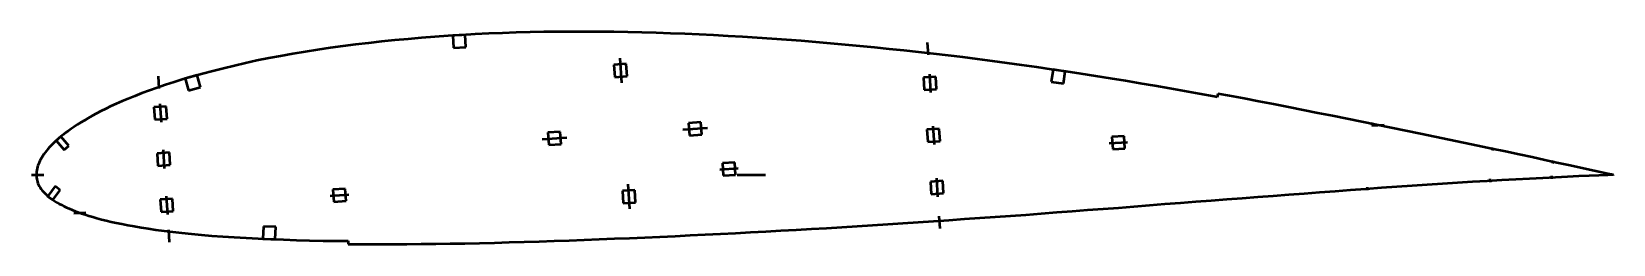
# Model space of a CAD drawing. Header units: metres. Extents: x -193 to 321, y -23 to 46.
import ezdxf

# ---------------------------------------------------------------- set-up
doc = ezdxf.new("R2010")
doc.units = ezdxf.units.M
for name, color, linetype, lineweight in [('FoilLayer', 1, 'Continuous', 50), ('StringerLayer', 1, 'Continuous', 50), ('SubLayer', 1, 'Continuous', 50)]:
    doc.layers.add(name, color=color, linetype=linetype, lineweight=lineweight)

msp = doc.modelspace()

# ---------------------------------------------------------------- linework, layer by layer
at = {"layer": 'FoilLayer'}
for p, q in [((-26.28, 46.29), (-30.77, 46.2)), ((-21.77, 46.35), (-26.28, 46.29)), ((-17.25, 46.38), (-21.77, 46.35)), ((-12.71, 46.39), (-17.25, 46.38)), ((-8.17, 46.37), (-12.71, 46.39)), ((-3.61, 46.32), (-8.17, 46.37)), ((0.97, 46.24), (-3.61, 46.32)), ((5.56, 46.13), (0.97, 46.24)), ((-95.72, 41.12), (-99.81, 40.51)), ((-91.59, 41.68), (-95.72, 41.12)), ((-87.42, 42.2), (-91.59, 41.68)), ((-83.21, 42.7), (-87.42, 42.2)), ((-78.97, 43.18), (-83.21, 42.7)), ((-74.71, 43.62), (-78.97, 43.18)), ((-70.41, 44.01), (-74.71, 43.62)), ((-66.08, 44.38), (-70.41, 44.01)), ((-61.74, 44.71), (-66.08, 44.38)), ((-57.37, 45.02), (-61.74, 44.71)), ((-52.98, 45.29), (-57.37, 45.02)), ((-48.57, 45.54), (-52.98, 45.29)), ((-44.15, 45.75), (-48.57, 45.54)), ((-39.7, 45.93), (-44.15, 45.75)), ((-35.24, 46.08), (-39.7, 45.93)), ((-30.77, 46.2), (-35.24, 46.08)), ((10.17, 46), (5.56, 46.13)), ((14.81, 45.85), (10.17, 46)), ((19.47, 45.66), (14.81, 45.85)), ((24.15, 45.45), (19.47, 45.66)), ((28.85, 45.22), (24.15, 45.45)), ((33.56, 44.96), (28.85, 45.22)), ((38.28, 44.68), (33.56, 44.96)), ((43.01, 44.39), (38.28, 44.68)), ((47.75, 44.08), (43.01, 44.39)), ((52.49, 43.74), (47.75, 44.08)), ((57.24, 43.37), (52.49, 43.74)), ((62, 42.98), (57.24, 43.37)), ((66.77, 42.57), (62, 42.98)), ((71.54, 42.16), (66.77, 42.57)), ((76.31, 41.72), (71.54, 42.16)), ((81.09, 41.26), (76.31, 41.72)), ((85.86, 40.77), (81.09, 41.26)), ((-123.17, 36.21), (-126.8, 35.37)), ((-119.46, 37.01), (-123.17, 36.21)), ((-115.66, 37.77), (-119.46, 37.01)), ((-111.79, 38.48), (-115.66, 37.77)), ((-107.85, 39.18), (-111.79, 38.48)), ((-103.85, 39.86), (-107.85, 39.18)), ((-99.81, 40.51), (-103.85, 39.86)), ((90.64, 40.26), (85.86, 40.77)), ((95.43, 39.73), (90.64, 40.26)), ((100.23, 39.2), (95.43, 39.73)), ((105.02, 38.65), (100.23, 39.2)), ((109.81, 38.08), (105.02, 38.65)), ((114.6, 37.47), (109.81, 38.08)), ((119.39, 36.84), (114.6, 37.47)), ((124.19, 36.18), (119.39, 36.84)), ((128.99, 35.52), (124.19, 36.18)), ((-143.43, 30.98), (-146.38, 30.07)), ((-140.35, 31.87), (-143.43, 30.98)), ((-137.13, 32.75), (-140.35, 31.87)), ((-133.79, 33.62), (-137.13, 32.75)), ((-130.35, 34.5), (-133.79, 33.62)), ((-126.8, 35.37), (-130.35, 34.5)), ((133.8, 34.85), (128.99, 35.52)), ((138.6, 34.17), (133.8, 34.85)), ((143.39, 33.44), (138.6, 34.17)), ((148.19, 32.7), (143.39, 33.44)), ((152.98, 31.93), (148.19, 32.7)), ((157.79, 31.16), (152.98, 31.93)), ((162.6, 30.4), (157.79, 31.16)), ((-156.83, 26.41), (-159.11, 25.52)), ((-154.42, 27.31), (-156.83, 26.41)), ((-151.88, 28.23), (-154.42, 27.31)), ((-149.2, 29.15), (-151.88, 28.23)), ((-146.38, 30.07), (-149.2, 29.15)), ((167.4, 29.62), (162.6, 30.4)), ((172.19, 28.8), (167.4, 29.62)), ((176.98, 27.96), (172.19, 28.8)), ((181.77, 27.1), (176.98, 27.96)), ((186.57, 26.23), (181.77, 27.1)), ((191.37, 25.37), (186.57, 26.23)), ((192.58, 26.22), (192.4, 25.19)), ((196.36, 25.55), (192.58, 26.22)), ((-170.17, 20.62), (-171.64, 19.85)), ((-168.61, 21.4), (-170.17, 20.62)), ((-166.94, 22.2), (-168.61, 21.4)), ((-165.17, 23.01), (-166.94, 22.2)), ((-163.27, 23.82), (-165.17, 23.01)), ((-161.26, 24.66), (-163.27, 23.82)), ((-159.11, 25.52), (-161.26, 24.66)), ((192.4, 25.19), (191.37, 25.37)), ((201.16, 24.68), (196.36, 25.55)), ((205.95, 23.77), (201.16, 24.68)), ((210.73, 22.84), (205.95, 23.77)), ((215.51, 21.89), (210.73, 22.84)), ((220.29, 20.93), (215.51, 21.89)), ((225.08, 20), (220.29, 20.93)), ((-178.81, 15.57), (-179.78, 14.92)), ((-177.78, 16.24), (-178.81, 15.57)), ((-176.7, 16.93), (-177.78, 16.24)), ((-175.54, 17.63), (-176.7, 16.93)), ((-174.32, 18.36), (-175.54, 17.63)), ((-173.02, 19.09), (-174.32, 18.36)), ((-171.64, 19.85), (-173.02, 19.09)), ((229.87, 19.08), (225.08, 20)), ((234.64, 18.14), (229.87, 19.08)), ((239.41, 17.17), (234.64, 18.14)), ((244.17, 16.19), (239.41, 17.17)), ((248.92, 15.2), (244.17, 16.19)), ((-185.16, 10.63), (-185.77, 10.05)), ((-184.52, 11.23), (-185.16, 10.63)), ((-183.85, 11.81), (-184.52, 11.23)), ((-183.13, 12.42), (-183.85, 11.81)), ((-182.36, 13.02), (-183.13, 12.42)), ((-181.55, 13.65), (-182.36, 13.02)), ((-180.69, 14.28), (-181.55, 13.65)), ((-179.78, 14.92), (-180.69, 14.28)), ((253.67, 14.23), (248.92, 15.2)), ((258.4, 13.28), (253.67, 14.23)), ((263.11, 12.32), (258.4, 13.28)), ((267.8, 11.33), (263.11, 12.32)), ((272.44, 10.35), (267.8, 11.33)), ((277.05, 9.37), (272.44, 10.35)), ((-189.37, 5.58), (-189.69, 5.03)), ((-189.02, 6.12), (-189.37, 5.58)), ((-188.65, 6.66), (-189.02, 6.12)), ((-188.25, 7.22), (-188.65, 6.66)), ((-187.82, 7.77), (-188.25, 7.22)), ((-187.36, 8.33), (-187.82, 7.77)), ((-186.86, 8.9), (-187.36, 8.33)), ((-186.33, 9.47), (-186.86, 8.9)), ((-185.77, 10.05), (-186.33, 9.47)), ((281.6, 8.41), (277.05, 9.37)), ((286.07, 7.49), (281.6, 8.41)), ((290.45, 6.57), (286.07, 7.49)), ((294.7, 5.66), (290.45, 6.57)), ((298.81, 4.77), (294.7, 5.66)), ((-191.13, 0.5), (-191.16, 0)), ((-191.16, 0), (-191.11, -0.39)), ((-191.08, 0.93), (-191.13, 0.5)), ((-191, 1.48), (-191.08, 0.93)), ((-190.91, 2.01), (-191, 1.48)), ((-190.8, 2.52), (-190.91, 2.01)), ((-190.65, 3.01), (-190.8, 2.52)), ((-190.47, 3.48), (-190.65, 3.01)), ((-190.24, 3.97), (-190.47, 3.48)), ((-189.98, 4.49), (-190.24, 3.97)), ((-189.69, 5.03), (-189.98, 4.49)), ((302.75, 3.91), (298.81, 4.77)), ((306.49, 3.1), (302.75, 3.91)), ((310.02, 2.35), (306.49, 3.1)), ((313.32, 1.62), (310.02, 2.35)), ((316.39, 0.95), (313.32, 1.62)), ((319.23, 0.33), (316.39, 0.95)), ((321, -0.05), (319.23, 0.33)), ((319.28, -0.01), (321.08, 0.05)), ((321.08, 0.05), (321, -0.05)), ((-191.11, -0.39), (-191.06, -0.91)), ((-191.06, -0.91), (-190.99, -1.4)), ((-190.99, -1.4), (-190.91, -1.88)), ((-190.91, -1.88), (-190.8, -2.34)), ((-190.8, -2.34), (-190.65, -2.8)), ((-190.65, -2.8), (-190.45, -3.27)), ((-190.45, -3.27), (-190.22, -3.72)), ((-190.22, -3.72), (-189.93, -4.18)), ((-189.93, -4.18), (-189.6, -4.64)), ((-189.6, -4.64), (-189.23, -5.11)), ((-189.23, -5.11), (-188.83, -5.56)), ((230.69, -5.29), (235.7, -4.9)), ((235.7, -4.9), (240.71, -4.53)), ((240.71, -4.53), (245.72, -4.18)), ((245.72, -4.18), (250.71, -3.85)), ((250.71, -3.85), (255.69, -3.51)), ((255.69, -3.51), (260.65, -3.18)), ((260.65, -3.18), (265.58, -2.85)), ((265.58, -2.85), (270.47, -2.54)), ((270.47, -2.54), (275.32, -2.23)), ((275.32, -2.23), (280.11, -1.94)), ((280.11, -1.94), (284.81, -1.68)), ((284.81, -1.68), (289.41, -1.43)), ((289.41, -1.43), (293.87, -1.19)), ((293.87, -1.19), (298.17, -0.95)), ((298.17, -0.95), (302.28, -0.75)), ((302.28, -0.75), (306.17, -0.57)), ((306.17, -0.57), (309.82, -0.4)), ((309.82, -0.4), (313.23, -0.25)), ((313.23, -0.25), (316.38, -0.12)), ((316.38, -0.12), (319.28, -0.01)), ((-188.83, -5.56), (-188.41, -6.01)), ((-188.41, -6.01), (-187.95, -6.46)), ((-187.95, -6.46), (-187.45, -6.9)), ((-187.45, -6.9), (-186.92, -7.33)), ((-186.92, -7.33), (-186.36, -7.76)), ((-186.36, -7.76), (-185.76, -8.17)), ((-185.76, -8.17), (-185.11, -8.58)), ((-185.11, -8.58), (-184.44, -8.99)), ((-184.44, -8.99), (-183.72, -9.4)), ((-183.72, -9.4), (-182.96, -9.8)), ((-182.96, -9.8), (-182.16, -10.19)), ((-182.16, -10.19), (-181.33, -10.59)), ((165.37, -10.28), (170.39, -9.87)), ((170.39, -9.87), (175.41, -9.48)), ((175.41, -9.48), (180.44, -9.1)), ((180.44, -9.1), (185.46, -8.73)), ((185.46, -8.73), (190.49, -8.36)), ((190.49, -8.36), (195.51, -7.97)), ((195.51, -7.97), (200.54, -7.56)), ((200.54, -7.56), (205.57, -7.17)), ((205.57, -7.17), (210.59, -6.79)), ((210.59, -6.79), (215.62, -6.41)), ((215.62, -6.41), (220.65, -6.05)), ((220.65, -6.05), (225.67, -5.68)), ((225.67, -5.68), (230.69, -5.29)), ((-181.33, -10.59), (-180.45, -10.99)), ((-180.45, -10.99), (-179.53, -11.38)), ((-179.53, -11.38), (-178.55, -11.77)), ((-178.55, -11.77), (-177.52, -12.15)), ((-177.52, -12.15), (-176.43, -12.54)), ((-176.43, -12.54), (-175.28, -12.92)), ((-175.28, -12.92), (-174.07, -13.31)), ((-174.07, -13.31), (-172.79, -13.7)), ((-172.79, -13.7), (-171.44, -14.08)), ((-171.44, -14.08), (-170.01, -14.47)), ((-170.01, -14.47), (-168.49, -14.85)), ((-168.49, -14.85), (-166.87, -15.22)), ((-166.87, -15.22), (-165.15, -15.59)), ((95.33, -15.43), (100.3, -15.08)), ((100.3, -15.08), (105.29, -14.71)), ((105.29, -14.71), (110.28, -14.35)), ((110.28, -14.35), (115.27, -14)), ((115.27, -14), (120.27, -13.67)), ((120.27, -13.67), (125.27, -13.33)), ((125.27, -13.33), (130.27, -12.96)), ((130.27, -12.96), (135.28, -12.56)), ((135.28, -12.56), (140.29, -12.17)), ((140.29, -12.17), (145.3, -11.79)), ((145.3, -11.79), (150.31, -11.43)), ((150.31, -11.43), (155.33, -11.07)), ((155.33, -11.07), (160.35, -10.69)), ((160.35, -10.69), (165.37, -10.28)), ((-165.15, -15.59), (-163.31, -15.97)), ((-163.31, -15.97), (-161.37, -16.35)), ((-161.37, -16.35), (-159.31, -16.73)), ((-159.31, -16.73), (-157.11, -17.1)), ((-157.11, -17.1), (-154.77, -17.47)), ((-154.77, -17.47), (-152.28, -17.83)), ((-152.28, -17.83), (-149.65, -18.17)), ((-149.65, -18.17), (-146.85, -18.5)), ((-146.85, -18.5), (-143.88, -18.81)), ((-143.88, -18.81), (-140.76, -19.13)), ((-140.76, -19.13), (-137.49, -19.45)), ((-137.49, -19.45), (-134.08, -19.76)), ((-134.08, -19.76), (-130.52, -20.03)), ((-130.52, -20.03), (-126.83, -20.27)), ((-126.83, -20.27), (-123.01, -20.48)), ((-123.01, -20.48), (-119.06, -20.67)), ((-3.38, -20.73), (1.55, -20.53)), ((1.55, -20.53), (6.48, -20.32)), ((6.48, -20.32), (11.4, -20.1)), ((11.4, -20.1), (16.32, -19.88)), ((16.32, -19.88), (21.24, -19.65)), ((21.24, -19.65), (26.14, -19.42)), ((26.14, -19.42), (31.05, -19.19)), ((31.05, -19.19), (35.96, -18.94)), ((35.96, -18.94), (40.87, -18.67)), ((40.87, -18.67), (45.8, -18.4)), ((45.8, -18.4), (50.73, -18.12)), ((50.73, -18.12), (55.66, -17.85)), ((55.66, -17.85), (60.6, -17.58)), ((60.6, -17.58), (65.54, -17.3)), ((65.54, -17.3), (70.49, -16.99)), ((70.49, -16.99), (75.45, -16.67)), ((75.45, -16.67), (80.41, -16.35)), ((80.41, -16.35), (85.38, -16.04)), ((85.38, -16.04), (90.35, -15.74)), ((90.35, -15.74), (95.33, -15.43)), ((-119.06, -20.67), (-115.01, -20.85)), ((-115.01, -20.85), (-110.88, -21.04)), ((-110.88, -21.04), (-106.67, -21.19)), ((-106.67, -21.19), (-102.38, -21.3)), ((-102.38, -21.3), (-98.02, -21.38)), ((-98.02, -21.38), (-93.6, -21.42)), ((-93.6, -21.42), (-89.89, -21.45)), ((-89.89, -21.45), (-89.9, -22.5)), ((-89.9, -22.5), (-89.13, -22.51)), ((-89.13, -22.51), (-84.6, -22.55)), ((-84.6, -22.55), (-80.04, -22.56)), ((-80.04, -22.56), (-75.43, -22.55)), ((-75.43, -22.55), (-70.79, -22.51)), ((-70.79, -22.51), (-66.12, -22.45)), ((-66.12, -22.45), (-61.41, -22.39)), ((-61.41, -22.39), (-56.68, -22.32)), ((-56.68, -22.32), (-51.93, -22.25)), ((-51.93, -22.25), (-47.16, -22.15)), ((-47.16, -22.15), (-42.36, -22.04)), ((-42.36, -22.04), (-37.54, -21.9)), ((-37.54, -21.9), (-32.7, -21.76)), ((-32.7, -21.76), (-27.85, -21.6)), ((-27.85, -21.6), (-22.98, -21.45)), ((-22.98, -21.45), (-18.1, -21.28)), ((-18.1, -21.28), (-13.2, -21.11)), ((-13.2, -21.11), (-8.3, -20.93)), ((-8.3, -20.93), (-3.38, -20.73))]:
    msp.add_line(p, q, dxfattribs=at)
at = {"layer": 'StringerLayer'}
for p, q in [((-51.85, 45.36), (-55.85, 45.11)), ((-55.85, 45.11), (-55.6, 41.12)), ((-55.6, 41.12), (-51.6, 41.37)), ((-51.6, 41.37), (-51.85, 45.36)), ((-138.94, 32.28), (-142.79, 31.17)), ((-142.79, 31.17), (-141.68, 27.32)), ((-137.83, 28.43), (-138.94, 32.28)), ((139.08, 34.09), (138.49, 30.14)), ((143.04, 33.5), (139.08, 34.09)), ((142.44, 29.54), (143.04, 33.5)), ((-141.68, 27.32), (-137.83, 28.43)), ((138.49, 30.14), (142.44, 29.54)), ((-183.21, 12.37), (-184.72, 11.05)), ((-184.72, 11.05), (-182.09, 8.04)), ((-180.58, 9.35), (-183.21, 12.37)), ((-182.09, 8.04), (-180.58, 9.35)), ((-185.01, -3.76), (-187.42, -6.96)), ((-185.82, -8.16), (-183.41, -4.97)), ((-183.41, -4.97), (-185.01, -3.76)), ((-187.42, -6.96), (-185.82, -8.16)), ((-117.34, -16.74), (-117.52, -20.74)), ((-113.34, -16.93), (-117.34, -16.74)), ((-113.53, -20.92), (-113.34, -16.93)), ((-117.52, -20.74), (-113.53, -20.92))]:
    msp.add_line(p, q, dxfattribs=at)
at = {"layer": 'SubLayer'}
for p, q in [((98.23, 42.91), (98.5, 38.92)), ((-1.65, 37.79), (-1.11, 29.81)), ((-151.59, 31.95), (-151.33, 27.96)), ((0.48, 35.93), (-3.51, 35.66)), ((-3.51, 35.66), (-3.24, 31.67)), ((-3.24, 31.67), (0.75, 31.94)), ((0.75, 31.94), (0.48, 35.93)), ((100.99, 31.78), (97, 31.51)), ((97, 31.51), (97.27, 27.52)), ((98.93, 32.64), (99.33, 26.66)), ((101.26, 27.79), (100.99, 31.78)), ((97.27, 27.52), (101.26, 27.79)), ((-148.93, 22.12), (-152.92, 21.86)), ((-152.92, 21.86), (-152.65, 17.86)), ((-150.99, 22.99), (-150.59, 17)), ((-148.66, 18.13), (-148.93, 22.12)), ((-152.65, 17.86), (-148.66, 18.13)), ((24.71, 17.03), (20.72, 16.76)), ((20.72, 16.76), (20.99, 12.77)), ((24.98, 13.03), (24.71, 17.03)), ((100.07, 15.75), (100.47, 9.77)), ((242.66, 15.95), (246.65, 16.22)), ((242.7, 15.98), (242.91, 16.96)), ((-26.84, 11.55), (-18.86, 12.08)), ((-20.99, 13.95), (-24.98, 13.68)), ((-24.98, 13.68), (-24.71, 9.69)), ((-20.72, 9.95), (-20.99, 13.95)), ((18.86, 14.63), (26.84, 15.16)), ((20.99, 12.77), (24.98, 13.03)), ((102.13, 14.89), (98.14, 14.62)), ((98.14, 14.62), (98.41, 10.63)), ((98.41, 10.63), (102.4, 10.9)), ((102.4, 10.9), (102.13, 14.89)), ((157.33, 10.2), (163.32, 10.6)), ((162.19, 12.53), (158.2, 12.26)), ((158.2, 12.26), (158.47, 8.27)), ((162.46, 8.54), (162.19, 12.53)), ((-147.92, 7.18), (-151.91, 6.91)), ((-151.91, 6.91), (-151.64, 2.92)), ((-149.98, 8.04), (-149.58, 2.06)), ((-147.65, 3.19), (-147.92, 7.18)), ((-24.71, 9.69), (-20.72, 9.95)), ((158.47, 8.27), (162.46, 8.54)), ((281.87, 7.85), (282.08, 8.83)), ((-192.66, 0), (-188.66, 0)), ((-151.64, 2.92), (-147.65, 3.19)), ((30.84, 1.67), (36.82, 2.08)), ((35.69, 4.01), (31.7, 3.74)), ((31.7, 3.74), (31.97, -0.25)), ((31.97, -0.25), (35.96, 0.01)), ((35.96, 0.01), (35.69, 4.01)), ((36.53, 0), (45.67, 0)), ((301.43, 3.69), (301.64, 4.66)), ((-90.81, -4.52), (-94.8, -4.79)), ((-94.8, -4.79), (-94.53, -8.78)), ((-90.54, -8.51), (-90.81, -4.52)), ((3.24, -4.96), (-0.75, -5.23)), ((1.65, -11.08), (1.11, -3.1)), ((3.51, -8.95), (3.24, -4.96)), ((103.27, -2), (99.28, -2.27)), ((99.28, -2.27), (99.54, -6.26)), ((101.2, -1.14), (101.61, -7.13)), ((103.54, -5.99), (103.27, -2)), ((241.25, -5), (241.19, -4)), ((281.16, -2.38), (281.11, -1.38)), ((301.13, -1.31), (301.09, -0.31)), ((-146.91, -7.77), (-150.9, -8.04)), ((-150.9, -8.04), (-150.63, -12.03)), ((-148.97, -6.9), (-148.57, -12.89)), ((-146.64, -11.76), (-146.91, -7.77)), ((-95.66, -6.85), (-89.67, -6.45)), ((-94.53, -8.78), (-90.54, -8.51)), ((-0.75, -5.23), (-0.48, -9.22)), ((-0.48, -9.22), (3.51, -8.95)), ((99.54, -6.26), (103.54, -5.99)), ((-178.99, -12.47), (-175, -12.2)), ((-150.63, -12.03), (-146.64, -11.76)), ((102.03, -13.4), (102.3, -17.39)), ((-148.24, -17.87), (-147.97, -21.86))]:
    msp.add_line(p, q, dxfattribs=at)

doc.saveas('drawing.dxf')
